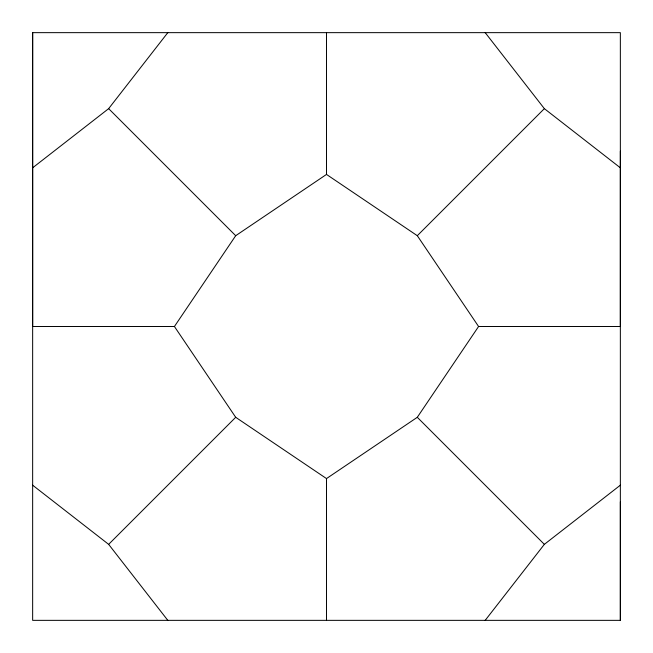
<?xml version="1.0" encoding="UTF-8"?>
<svg xmlns="http://www.w3.org/2000/svg" width="653" height="653" viewBox="0 0 653 653"><rect width="100%" height="100%" fill="white"/><g stroke="black" fill="none" stroke-linecap="round" stroke-linejoin="round"><path stroke-width="0.98" d="M32.65 32.65L32.65 620.35L620.35 620.35L620.35 32.65L32.65 32.65L32.65 326.5L174.424 326.5L235.7 235.7L326.5 174.424L326.5 32.65M620.35 620.35L620.35 501.798M620.35 151.202L620.35 326.5L478.584 326.5L417.3 235.7L326.5 174.424M326.5 620.35L326.5 478.576L417.3 417.3L478.584 326.5M32.65 167.805L108.643 108.643L167.805 32.65M485.187 620.35L544.357 544.349L620.35 485.187M32.65 485.195L108.643 544.357L235.7 417.3L326.5 478.576M417.3 235.7L544.357 108.643L485.195 32.65M544.357 108.643L620.35 167.805M108.643 108.643L235.7 235.7M417.3 417.3L544.357 544.349M108.643 544.357L167.805 620.35M174.424 326.5L235.7 417.3"/></g></svg>
